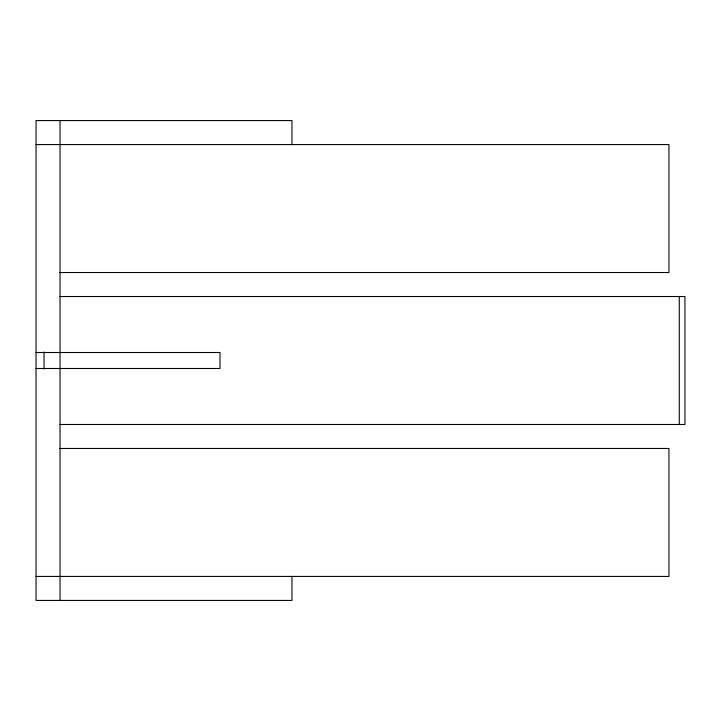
<?xml version="1.0" encoding="UTF-8"?>
<svg xmlns="http://www.w3.org/2000/svg" width="721" height="721" viewBox="0 0 721 721"><rect width="100%" height="100%" fill="white"/><g stroke="black" fill="none" stroke-linecap="round" stroke-linejoin="round"><path stroke-width="1.08" d="M36.05 144.57L668.953 144.57L668.953 272.529L59.816 272.529M60.041 296.52L684.95 296.52L684.95 424.48L60.041 424.48M36.05 352.506L219.995 352.506L219.995 368.494L36.05 368.494M59.816 448.471L668.953 448.471L668.953 576.43L36.05 576.43M679.263 296.52L679.263 424.48M291.969 144.57L291.969 120.569L36.05 120.569L36.05 600.431L291.969 600.431L291.969 576.43M60.041 120.569L60.041 600.431M44.044 351.965L44.044 369.035"/></g></svg>
